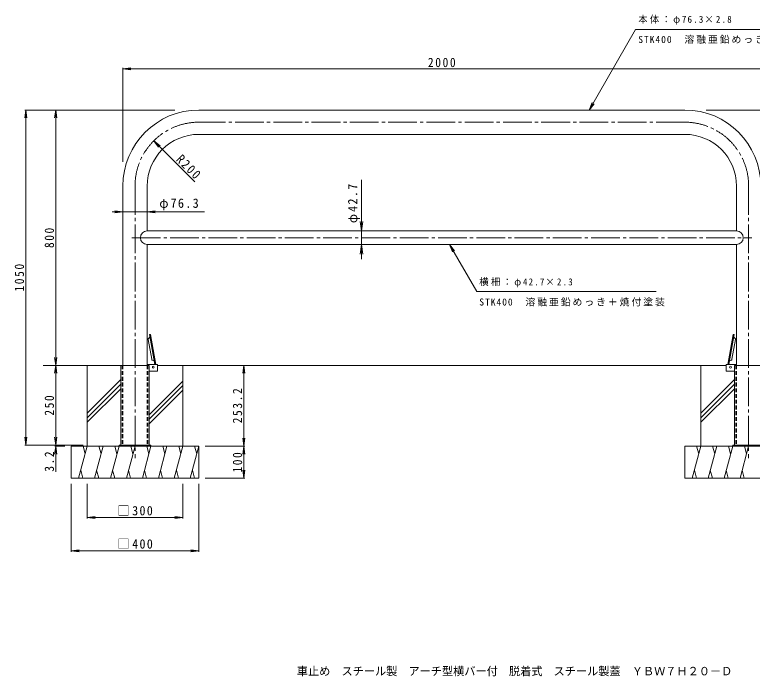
# Model space of a CAD drawing. Units: millimetres at full size, sheet at 1:10. Extents: x -1842 to 1825, y -1361 to 1313.
# Drawn here: x -1842 to 470, y -1361 to 711 of the extents above; entities that cross this region are included whole.
import ezdxf
from ezdxf.enums import TextEntityAlignment as Align

# ---------------------------------------------------------------- set-up
doc = ezdxf.new("R2010")
doc.units = ezdxf.units.MM
doc.header["$LTSCALE"] = 10
doc.linetypes.add('CHAIN2', pattern=[12, 9, -1, 1, -1])
doc.linetypes.add('DASHED1', pattern=[1.8, 1.2, -0.6])
for name, color, linetype, lineweight in [('C-0_通り芯', 4, 'Continuous', 9), ('C-1_躯体', 7, 'Continuous', 9), ('C-2_仕上', 3, 'Continuous', 9), ('C-3_寸法', 3, 'DASHED1', 9), ('C-4_文字', 7, 'Continuous', 9), ('C-5_建具', 7, 'Continuous', 9), ('C-E_見え係り', 6, 'Continuous', 5)]:
    doc.layers.add(name, color=color, linetype=linetype, lineweight=lineweight)
doc.layers.add('F-F_F-Fﾚｲﾔ', color=2, linetype='Continuous')
doc.styles.add('ＭＳ ゴシック', font='')
doc.styles.get('ＭＳ ゴシック').set_extended_font_data('MS Gothic')

msp = doc.modelspace()

# ---------------------------------------------------------------- linework, layer by layer
at = {"layer": 'C-0_通り芯', "color": 7, "linetype": 'CHAIN2'}
for p, q in [((258.85, 374.4), (-1264.85, 374.4)), ((-1464.85, 174.4), (-1464.85, -678.09)), ((458.85, 174.4), (458.85, -678.09)), ((-1474.85, 12.55), (468.85, 12.55))]:
    msp.add_line(p, q, dxfattribs=at)
at = {"layer": 'C-0_通り芯'}
for p, q in [((-1422.61, -303.38), (-1417.68, -298.44)), ((-1419.03, -290.76), (-1402.39, -385.15)), ((-1416.77, -290.36), (-1400.05, -385.15)), ((410.76, -290.36), (394.05, -385.15)), ((413.03, -290.76), (396.38, -385.15)), ((416.61, -303.38), (411.67, -298.44)), ((-1412.43, -368.53), (-1423.45, -306.02)), ((406.42, -368.53), (417.44, -306.02)), ((-1420.3, -387.45), (-1509.4, -387.45)), ((-1509.4, -637.45), (-1509.4, -387.45)), ((-1420.3, -637.45), (-1420.3, -387.45)), ((-1410.74, -370.72), (-1404.41, -373.68)), ((404.74, -370.72), (398.41, -373.68)), ((503.4, -387.45), (414.3, -387.45)), ((414.3, -637.45), (414.3, -387.45))]:
    msp.add_line(p, q, dxfattribs=at)
at = {"layer": 'C-0_通り芯', "linetype": 'DASHED1'}
for p, q in [((-1505.2, -387.45), (-1505.2, -637.45)), ((-1424.5, -387.45), (-1424.5, -637.45)), ((418.5, -387.45), (418.5, -637.45))]:
    msp.add_line(p, q, dxfattribs=at)
at = {"layer": 'C-0_通り芯'}
for points in [[(-1419.03, -290.76), (-1418.64, -290.69), (-1416.77, -290.36)], [(413.03, -290.76), (412.64, -290.69), (410.76, -290.36)]]:
    msp.add_lwpolyline(points, dxfattribs=at)
for centre in [(-1407.85, -393.15), (401.85, -393.15)]:
    msp.add_circle(centre, 2.7, dxfattribs=at)
at = {"layer": 'C-0_通り芯', "color": 7, "linetype": 'CHAIN2'}
for centre, start, end in [((-1264.85, 174.4), 90, 180), ((258.85, 174.4), 0, 90)]:
    msp.add_arc(centre, 200, start, end, dxfattribs=at)
at = {"layer": 'C-0_通り芯'}
for centre, start, end in [((-1420.49, -305.5), 135, 190), ((414.49, -305.5), 350, 45), ((-1409.47, -368.01), 190, 245), ((403.47, -368.01), 295, 350)]:
    msp.add_arc(centre, 3, start, end, dxfattribs=at)
at = {"layer": 'C-1_躯体', "color": 3}
for p, q in [((-1395.7, -385.15), (-1426.7, -385.15)), ((-1394.2, -404.15), (-1394.2, -386.65)), ((388.2, -404.15), (388.2, -386.65)), ((389.7, -385.15), (420.7, -385.15)), ((-1395.7, -405.65), (-1420.3, -405.65)), ((389.7, -405.65), (414.3, -405.65))]:
    msp.add_line(p, q, dxfattribs=at)
at = {"layer": 'C-1_躯体'}
for p, q in [((-1414.85, -637.45), (-1514.85, -637.45)), ((-1514.85, -637.45), (-1514.85, -640.65)), ((-1477.35, -637.45), (-1477.35, -640.65)), ((-1452.35, -637.45), (-1452.35, -640.65)), ((-1414.85, -637.45), (-1414.85, -640.65)), ((508.85, -637.45), (408.85, -637.45)), ((408.85, -637.45), (408.85, -640.65)), ((446.35, -637.45), (446.35, -640.65))]:
    msp.add_line(p, q, dxfattribs=at)
at = {"layer": 'C-1_躯体', "color": 3}
for centre, start, end in [((-1395.7, -386.65), 0, 90), ((389.7, -386.65), 90, 180), ((-1395.7, -404.15), 270, 0), ((389.7, -404.15), 180, 270)]:
    msp.add_arc(centre, 1.5, start, end, dxfattribs=at)
at = {"layer": 'C-2_仕上'}
for p, q in [((-1264.85, 412.55), (258.85, 412.55)), ((-1264.85, 336.25), (258.85, 336.25)), ((-1503, 174.4), (-1503, -387.45)), ((-1426.7, 174.4), (-1426.7, 33.9)), ((420.7, 174.4), (420.7, 33.9)), ((-1426.7, 33.9), (420.7, 33.9)), ((-1426.7, -8.8), (-1426.7, -387.45)), ((-1426.7, -8.8), (420.7, -8.8)), ((420.7, -8.8), (420.7, -387.45))]:
    msp.add_line(p, q, dxfattribs=at)
for centre, radius, start, end in [((-1264.85, 174.4), 238.15, 90, 180), ((258.85, 174.4), 238.15, 0, 90), ((-1264.85, 174.4), 161.85, 90, 180), ((258.85, 174.4), 161.85, 0, 90), ((-1426.7, 12.55), 21.35, 90, 270), ((420.7, 12.55), 21.35, 270, 90)]:
    msp.add_arc(centre, radius, start, end, dxfattribs=at)
at = {"layer": 'C-3_寸法'}
for p, q in [((-1503, -387.45), (-1503, -637.45)), ((-1426.7, -387.45), (-1426.7, -637.45)), ((420.7, -387.45), (420.7, -637.45))]:
    msp.add_line(p, q, dxfattribs=at)
at = {"layer": 'C-4_文字'}
for p, q in [((-1503, 541.62), (-1478.21, 544.88)), ((-1503, 544.62), (-1503, 250.61)), ((-1503, 541.62), (-1478.21, 538.36)), ((-1503, 541.62), (497, 541.62)), ((-1807.44, 412.55), (-1810.7, 387.76)), ((-1810.44, 412.55), (-1340.25, 412.55)), ((-1807.44, -637.45), (-1807.44, 412.55)), ((-1807.44, 412.55), (-1804.18, 387.76)), ((-1713.55, 412.55), (-1716.81, 387.76)), ((-1713.55, -387.45), (-1713.55, 412.55)), ((-1713.55, 412.55), (-1710.29, 387.76)), ((668.26, 412.55), (325.15, 412.55)), ((-1277.75, 187.15), (-1406.3, 315.79)), ((-755.06, 193.47), (-755.06, -54.74)), ((-1503, 93.72), (-1536.69, 93.72)), ((-1503, 93.72), (-1527.79, 96.98)), ((-1503, 93.72), (-1527.79, 90.46)), ((-1426.7, 93.72), (-1503, 93.72)), ((-1426.7, 93.72), (-1401.91, 96.98)), ((-1426.7, 93.72), (-1401.91, 90.46)), ((-1426.7, 93.72), (-1247.42, 93.72)), ((-755.06, 33.9), (-758.97, 63.64)), ((-755.06, 33.9), (-751.14, 63.64)), ((-755.06, 33.9), (-752.06, 33.9)), ((-755.06, -8.8), (-758.97, -38.55)), ((-755.06, -8.8), (-752.06, -8.8)), ((-755.06, -8.8), (-751.14, -38.55)), ((-1713.55, -387.45), (-1716.81, -362.67)), ((-1713.55, -387.45), (-1710.29, -362.67)), ((-1713.55, -387.45), (-1716.81, -412.24)), ((-1713.55, -637.45), (-1713.55, -387.45)), ((-1713.55, -387.45), (-1710.29, -412.24)), ((-1123.72, -387.45), (-1126.98, -412.24)), ((-1123.72, -387.45), (-1120.46, -412.24)), ((-1123.72, -640.65), (-1123.72, -387.45)), ((-1807.44, -637.45), (-1810.7, -612.67)), ((-1807.44, -637.45), (-1804.18, -612.67)), ((-1713.55, -637.45), (-1716.81, -612.67)), ((-1713.55, -637.45), (-1710.29, -612.67)), ((-1123.72, -640.65), (-1126.98, -615.87)), ((-1123.72, -640.65), (-1120.46, -615.87)), ((-1810.44, -637.45), (-1627.07, -637.45)), ((-1713.55, -640.65), (-1716.81, -665.44)), ((-1716.55, -640.65), (-1684.85, -640.65)), ((-1713.55, -640.65), (-1713.55, -637.45)), ((-1713.55, -640.65), (-1710.29, -665.44)), ((-1713.55, -640.65), (-1713.55, -720.88)), ((-1120.72, -640.65), (-1244.85, -640.65)), ((-1123.72, -640.65), (-1126.98, -665.44)), ((-1123.72, -740.65), (-1123.72, -640.65)), ((-1123.72, -640.65), (-1120.46, -665.44)), ((-1123.72, -740.65), (-1126.98, -715.87)), ((-1123.72, -740.65), (-1120.46, -715.87)), ((-1664.85, -971.26), (-1664.85, -759.15)), ((-1614.85, -867.14), (-1614.85, -759.15)), ((-1314.85, -867.14), (-1314.85, -759.15)), ((-1264.85, -971.26), (-1264.85, -759.15)), ((-1120.72, -740.65), (-1244.85, -740.65)), ((-1614.85, -864.14), (-1590.06, -860.88)), ((-1614.85, -864.14), (-1314.85, -864.14)), ((-1614.85, -864.14), (-1590.06, -867.41)), ((-1314.85, -864.14), (-1339.64, -860.88)), ((-1314.85, -864.14), (-1339.64, -867.41)), ((-1664.85, -968.26), (-1640.06, -964.99)), ((-1664.85, -968.26), (-1264.85, -968.26)), ((-1664.85, -968.26), (-1640.06, -971.52)), ((-1264.85, -968.26), (-1289.64, -964.99)), ((-1264.85, -968.26), (-1289.64, -971.52))]:
    msp.add_line(p, q, dxfattribs=at)
at = {"layer": 'C-5_建具'}
for p, q in [((-41.15, 412.55), (104.29, 664.46)), ((104.29, 664.46), (667.66, 664.47)), ((-41.15, 412.55), (-31.58, 435.64)), ((-41.15, 412.55), (-25.93, 432.38)), ((-1406.3, 315.79), (-1386.47, 300.56)), ((-1406.3, 315.79), (-1391.09, 295.95)), ((-478.69, -8.8), (-469.12, -31.9)), ((-478.69, -8.8), (-463.47, -28.64)), ((-478.69, -8.8), (-393.2, -155.95)), ((169.36, -155.95), (-393.2, -155.95))]:
    msp.add_line(p, q, dxfattribs=at)
at = {"layer": 'C-E_見え係り'}
for p, q in [((-1510.25, -387.45), (-1753, -387.45)), ((-1614.85, -640.65), (-1614.85, -387.45)), ((-1394.2, -387.45), (388.2, -387.45)), ((-1314.85, -640.65), (-1314.85, -387.45)), ((308.85, -640.65), (308.85, -387.45)), ((-1509.4, -432.19), (-1614.85, -537.64)), ((-1314.85, -436.53), (-1420.3, -541.98)), ((414.3, -432.19), (308.85, -537.64)), ((-1509.4, -446.34), (-1614.85, -551.79)), ((-1509.4, -460.48), (-1614.85, -565.93)), ((-1314.85, -450.67), (-1420.3, -556.12)), ((414.3, -446.34), (308.85, -551.79)), ((414.3, -460.48), (308.85, -565.93)), ((-1314.85, -464.81), (-1420.3, -570.26)), ((-1664.85, -640.65), (-1264.85, -640.65)), ((-1664.85, -740.65), (-1664.85, -640.65)), ((-1614.85, -640.65), (-1641.65, -740.65)), ((-1627.9, -640.65), (-1621.38, -665)), ((-1564.85, -640.65), (-1591.65, -740.65)), ((-1577.9, -640.65), (-1571.38, -665)), ((-1514.85, -640.65), (-1541.65, -740.65)), ((-1527.9, -640.65), (-1521.38, -665)), ((-1464.85, -640.65), (-1491.65, -740.65)), ((-1477.9, -640.65), (-1471.38, -665)), ((-1414.85, -640.65), (-1441.65, -740.65)), ((-1427.9, -640.65), (-1421.38, -665)), ((-1364.85, -640.65), (-1391.65, -740.65)), ((-1377.9, -640.65), (-1371.38, -665)), ((-1314.85, -640.65), (-1341.65, -740.65)), ((-1327.9, -640.65), (-1321.38, -665)), ((-1264.85, -640.65), (-1291.65, -740.65)), ((-1277.9, -640.65), (-1271.38, -665)), ((-1264.85, -740.65), (-1264.85, -640.65)), ((258.85, -640.65), (658.85, -640.65)), ((258.85, -740.65), (258.85, -640.65)), ((308.85, -640.65), (282.05, -740.65)), ((295.8, -640.65), (302.32, -665)), ((358.85, -640.65), (332.05, -740.65)), ((345.8, -640.65), (352.32, -665)), ((408.85, -640.65), (382.05, -740.65)), ((395.8, -640.65), (402.32, -665)), ((458.85, -640.65), (432.05, -740.65)), ((445.8, -640.65), (452.32, -665)), ((-1628.6, -740.65), (-1635.12, -716.3)), ((-1578.6, -740.65), (-1585.12, -716.3)), ((-1528.6, -740.65), (-1535.12, -716.3)), ((-1478.6, -740.65), (-1485.12, -716.3)), ((-1428.6, -740.65), (-1435.12, -716.3)), ((-1378.6, -740.65), (-1385.12, -716.3)), ((-1328.6, -740.65), (-1335.12, -716.3)), ((-1278.6, -740.65), (-1285.12, -716.3)), ((295.1, -740.65), (288.58, -716.3)), ((345.1, -740.65), (338.58, -716.3)), ((395.1, -740.65), (388.58, -716.3)), ((445.1, -740.65), (438.58, -716.3)), ((-1664.85, -740.65), (-1264.85, -740.65)), ((258.85, -740.65), (658.85, -740.65))]:
    msp.add_line(p, q, dxfattribs=at)

# ---------------------------------------------------------------- texts
at = {"layer": 'C-4_文字', "color": 2, "char_height": 29.33, "attachment_point": 7, "style": 'ＭＳ ゴシック'}
for s, insert in [('\\T1.28;\\W0.9;2000', (-546.75, 546.62)), ('\\T1.22;\\W0.95;φ76.3', (-1388.67, 98.18)), ('\\T1.21;\\W0.95;□300', (-1519.85, -858.14)), ('\\T1.21;\\W0.95;□400', (-1519.85, -962.26))]:
    msp.add_mtext(s, dxfattribs=dict(at, insert=insert))
for s, insert, rotation in [('\\T1.28;\\W0.9;R200', (-1338.56, 254.99), 315), ('\\T1.22;\\W0.95;φ42.7', (-760.06, 58.1), 90), ('\\T1.27;\\W0.9;800', (-1718.55, -19.95), 90), ('\\T1.28;\\W0.9;1050', (-1812.44, -156.2), 90), ('\\T1.28;\\W0.9;253.2', (-1128.72, -569.05), 90), ('\\T1.27;\\W0.9;250', (-1718.55, -544.95), 90), ('\\T1.27;\\W0.9;3.2', (-1718.55, -720.66), 90), ('\\T1.27;\\W0.9;100', (-1128.72, -723.15), 90)]:
    msp.add_mtext(s, dxfattribs=dict(at, insert=insert, rotation=rotation))
at = {"layer": 'C-5_建具', "char_height": 21.99, "attachment_point": 7, "style": 'ＭＳ ゴシック'}
for s, insert in [('\\T1.25;\\W0.95;本体：φ76.3×2.8', (112.66, 679.87)), ('\\T1.2;STK400\u3000溶融亜鉛めっき＋焼付塗装', (112.66, 620.13)), ('\\T1.25;\\W0.95;横柵：φ42.7×2.3', (-385.64, -142.81)), ('\\T1.2;STK400\u3000溶融亜鉛めっき＋焼付塗装', (-385.64, -202.55))]:
    msp.add_mtext(s, dxfattribs=dict(at, insert=insert))
at = {"layer": 'F-F_F-Fﾚｲﾔ', "style": 'ＭＳ ゴシック'}
msp.add_text('車止め\u3000スチール製\u3000アーチ型横バー付\u3000脱着式\u3000スチール製蓋\u3000ＹＢＷ７Ｈ２０－Ｄ', height=25.66, dxfattribs=at).set_placement((-957.5, -1366.25), align=Align.BOTTOM_LEFT)

doc.saveas('drawing.dxf')
